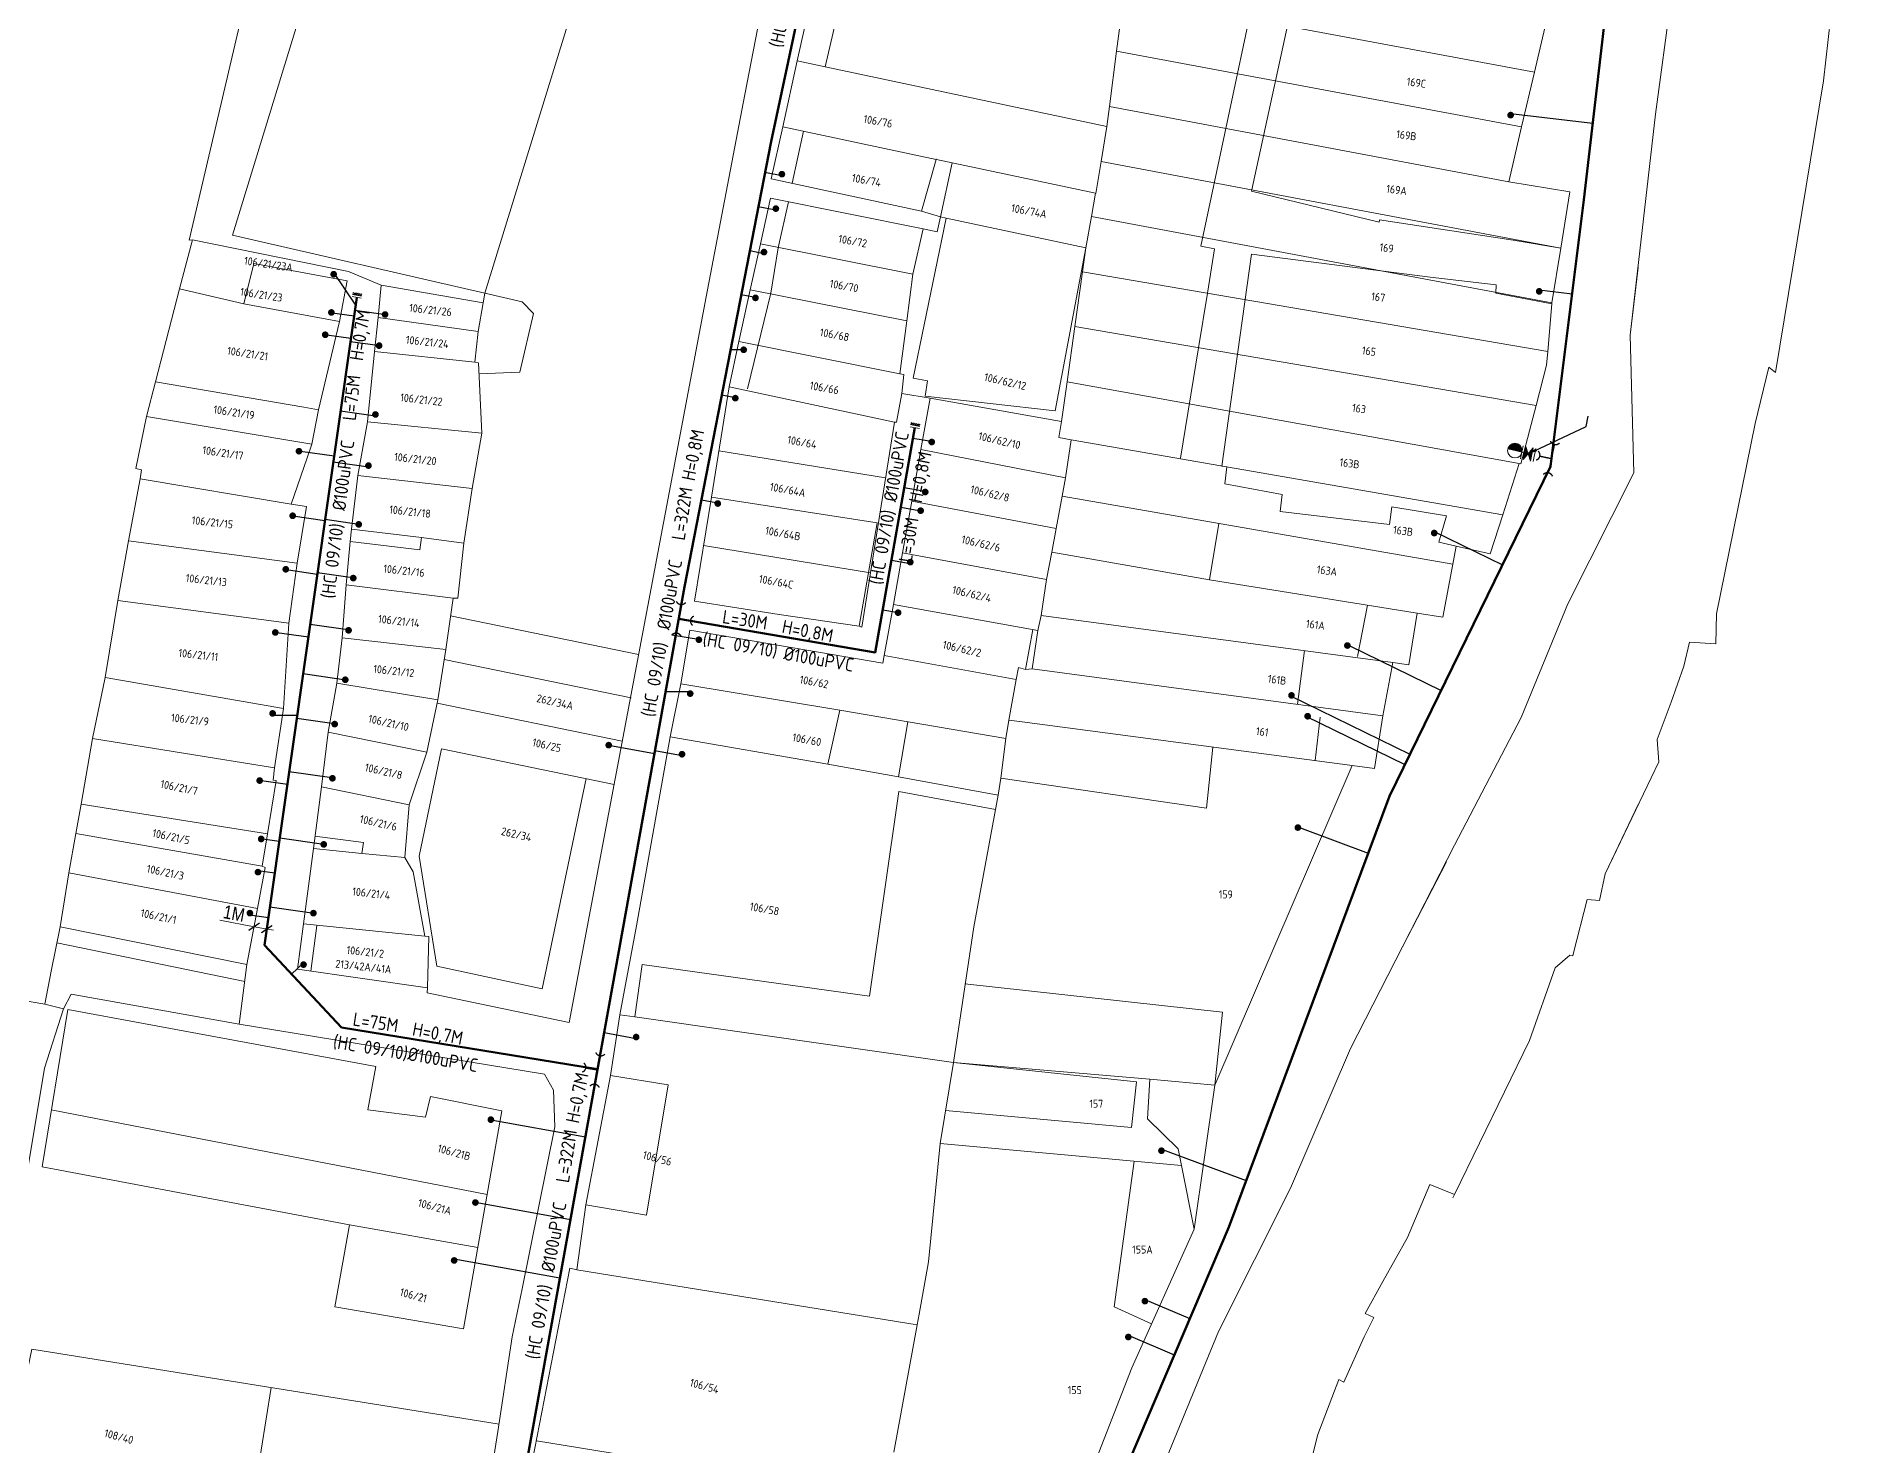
# Model space of a CAD drawing. Header units: inches. Extents: x 595615 to 1194060, y 1190840 to 2385448.
# Drawn here: x 596593.3 to 596729.4, y 1191292.4 to 1191398.1 of the extents above; entities that cross this region are included whole.
import ezdxf
from ezdxf.enums import TextEntityAlignment as Align

# ---------------------------------------------------------------- set-up
doc = ezdxf.new("R2010")
doc.units = ezdxf.units.IN
doc.header["$MEASUREMENT"] = 0
doc.layers.get('Defpoints').update_dxf_attribs({"color": 1})
for name, color, linetype, lineweight in [('Chitiet', 4, 'Continuous', 9), ('DN 100 uPVC', 4, 'Continuous', 50), ('DN 25 PE', 40, 'Continuous', 30), ('DOSAU', 2, 'Continuous', 20), ('DUONG CACH LE', 112, 'Continuous', 5), ('NAM-CDAI', 220, 'Continuous', 25), ('Nen_HTHANH-TP', 9, 'Continuous', 0), ('Nen_SN-HTHANH-TP_new', 7, 'Continuous', 0), ('Nen_SN_HTHANH_old', 9, 'Continuous', 0), ('ONG CAP 3 (DADT)', 221, 'Continuous', 50), ('Te', 4, 'Continuous', 15), ('TEXT PIPE', 3, 'Continuous', 25), ('TLK 15', 220, 'Continuous', 20), ('Trucuuhoa', 1, 'Continuous', 15), ('VAN', 7, 'Continuous', 20)]:
    doc.layers.add(name, color=color, linetype=linetype, lineweight=lineweight)
doc.layers.add('ki hieu van', color=170, linetype='Continuous')
doc.styles.add('Sonha_QTB', font='isocp.shx', dxfattribs={"height": 0.6, "bigfont": 'bigfont.shx'})
doc.styles.add('text', font='isocp2.shx')
doc.styles.add('VNI-HC', font='VHELVCN_0.TTF')
doc.dimstyles.new('DUONG KICH THUOC', dxfattribs={"dimtxt": 1, "dimasz": 0.7, "dimexe": 0.5, "dimexo": 0.3, "dimgap": 0.2, "dimtad": 1, "dimzin": 0, "dimdsep": 46, "dimtxsty": 'VNI-HC', "dimblk": 'ARCHTICK', "dimcen": 0.09, "dimdle": 0.5, "dimclrd": 256, "dimclre": 256, "dimclrt": 256, "dimadec": 0, "dimazin": 0, "dimtfac": 1, "dimtofl": 0, "dimtmove": 0, "dimatfit": 3, "dimfxl": 1, "dimtolj": 1, "dimtzin": 0, "dimlwd": -1, "dimlwe": -1, "dimarcsym": 0})

# ---------------------------------------------------------------- blocks, each defined once
blk = doc.blocks.new('TLK 15')
at = {"layer": 'TLK 15', "linetype": 'Continuous', "const_width": 0.25}
blk.add_lwpolyline([(-0.125, 0, 1), (0.125, 0, 1)], format="xyb", close=True, dxfattribs=at)
blk = doc.blocks.new('Trucuuhoa100')
at = {"layer": 'Trucuuhoa', "linetype": 'Continuous'}
blk.add_hatch(color=256, dxfattribs=at).paths.add_polyline_path([(0.55, 0, 0.414373), (0, 0.55, 0.414055), (-0.55, 0)])
blk.add_line((-0.55, 0), (0.55, 0), dxfattribs=at)
at = {"layer": 'Trucuuhoa', "linetype": 'Continuous', "flags": 128}
blk.add_lwpolyline([(0.55, -0.02), (0.89, -0.02)], dxfattribs=at)
at = {"layer": 'Trucuuhoa', "linetype": 'Continuous'}
blk.add_circle((0, 0), 0.551, dxfattribs=at)
blk = doc.blocks.new('VAN')
at = {"layer": 'VAN'}
h = blk.add_hatch(color=256, dxfattribs=at)
h.paths.add_polyline_path([(0.21, -0.5), (0.49, 0), (0.21, 0.5)])
h.paths.add_polyline_path([(0.77, 0.5), (0.49, 0), (0.77, -0.5)])
at = {"layer": 'VAN', "ltscale": 100}
for p, q in [((0, 0.5), (0, -0.5)), ((0.77, -0.5), (0.21, 0.5)), ((0.21, -0.5), (0.77, 0.5)), ((0.21, 0.5), (0.21, -0.5)), ((0.77, 0.5), (0.77, -0.5)), ((0.98, 0.5), (0.98, -0.5))]:
    blk.add_line(p, q, dxfattribs=at)
blk = doc.blocks.new('TE+VAN')
at = {"layer": 'Chitiet', "ltscale": 100, "const_width": 0.1}
for points in [[(-0.35, 1.28, 0.571257), (0.35, 1.28)], [(1.1, 0.35, 0.571257), (1.1, -0.35)], [(0.35, -1.28, 0.571257), (-0.35, -1.28)]]:
    blk.add_lwpolyline(points, format="xyb", dxfattribs=at)
for points in [[(0, -1.08), (0, 1.08)], [(0.9, 0), (0, 0)]]:
    blk.add_lwpolyline(points, dxfattribs=at)
at = {"layer": 'VAN'}
blk.add_blockref('VAN', (1.3, 0), dxfattribs=at)
blk = doc.blocks.new('_ArchTick')
at = {"color": 0, "linetype": 'ByBlock', "const_width": 0.15}
blk.add_lwpolyline([(-0.5, -0.5), (0.5, 0.5)], dxfattribs=at)
blk = doc.blocks.new('BIT')
at = {"layer": 'Chitiet', "ltscale": 100}
for p, q in [((0.35, 0), (-0.35, 0)), ((-0.3, -0.16), (-0.35, -0.21)), ((0.35, -0.16), (-0.35, -0.16)), ((-0.18, -0.16), (-0.34, -0.33)), ((-0.06, -0.16), (-0.22, -0.33)), ((0.07, -0.16), (-0.09, -0.33)), ((0.19, -0.16), (0.03, -0.33)), ((0.32, -0.16), (0.15, -0.33)), ((0.35, -0.25), (0.28, -0.33))]:
    blk.add_line(p, q, dxfattribs=at)
blk = doc.blocks.new('TE1')
at = {"layer": 'Chitiet', "ltscale": 100, "const_width": 0.1}
for points in [[(-0.35, 1.28, 0.571257), (0.35, 1.28)], [(1.1, 0.35, 0.571257), (1.1, -0.35)], [(0.35, -1.28, 0.571257), (-0.35, -1.28)]]:
    blk.add_lwpolyline(points, format="xyb", dxfattribs=at)
for points in [[(0, -1.08), (0, 1.08)], [(0.9, 0), (0, 0)]]:
    blk.add_lwpolyline(points, dxfattribs=at)
blk = doc.blocks.new('*D217')
at = {"layer": 'Defpoints', "color": 0}
for p in [(596609.62, 1191331.29), (596609.62, 1191331.29), (596610.57, 1191331.11)]:
    blk.add_point(p, dxfattribs=at)
at = {"layer": 'DUONG CACH LE'}
for p, q in [((596609.62, 1191331.29), (596607.05, 1191331.78)), ((596611.07, 1191331.02), (596609.62, 1191331.29)), ((596609.68, 1191331.59), (596609.71, 1191331.78)), ((596610.63, 1191331.4), (596610.67, 1191331.6))]:
    blk.add_line(p, q, dxfattribs=at)
at = {"layer": 'DUONG CACH LE', "xscale": 0.7, "yscale": 0.7, "zscale": 0.7}
for p, rotation in [((596609.62, 1191331.29), 169.1556550415384), ((596610.57, 1191331.11), 349.1556550415384)]:
    blk.add_blockref('_ArchTick', p, dxfattribs=dict(at, rotation=rotation))
at = {"layer": 'DUONG CACH LE', "insert": (596608.12, 1191332.29), "char_height": 1, "attachment_point": 5, "rotation": 349.1557, "style": 'VNI-HC'}
blk.add_mtext('\\A1;1M', dxfattribs=at)

msp = doc.modelspace()

# ---------------------------------------------------------------- linework, layer by layer
at = {"layer": 'DN 100 uPVC'}
for points in [[(596629.027, 1191121.323), (596637.933, 1191169.226), (596637.245, 1191171.069), (596627.493, 1191173.597), (596627.143, 1191174.767), (596628.641, 1191182.293), (596632.702, 1191217.648), (596631.58, 1191218.977), (596622.714, 1191220.411), (596619.042, 1191224.932), (596626.142, 1191274.799), (596627.407, 1191276.336), (596641.895, 1191356.776), (596648.389, 1191390.194), (596654.614, 1191419.381), (596655.754, 1191420.109), (596656.107, 1191421.656)], [(596617.314, 1191378.49), (596610.404, 1191329.909), (596616.186, 1191323.742), (596635.381, 1191320.608)], [(596641.465, 1191354.385), (596656.206, 1191351.861), (596659.168, 1191368.723)]]:
    msp.add_lwpolyline(points, dxfattribs=at)
at = {"layer": 'DN 25 PE'}
for p, q in [((596703.857, 1191392.286), (596710.018, 1191391.567)), ((596649.203, 1191387.607), (596647.934, 1191387.854)), ((596648.751, 1191385.026), (596647.434, 1191385.282)), ((596647.86, 1191381.764), (596646.791, 1191381.972)), ((596615.588, 1191380.349), (596617.232, 1191377.917)), ((596705.999, 1191379.068), (596708.465, 1191378.76)), ((596647.348, 1191378.455), (596646.153, 1191378.688)), ((596615.293, 1191377.36), (596617.116, 1191377.101)), ((596619.321, 1191377.207), (596617.175, 1191377.512)), ((596615.08, 1191375.687), (596616.879, 1191375.431)), ((596618.871, 1191374.871), (596616.84, 1191375.16)), ((596646.338, 1191374.563), (596645.352, 1191374.563)), ((596645.835, 1191370.933), (596644.689, 1191371.155)), ((596618.724, 1191369.583), (596616.1, 1191369.956)), ((596613.108, 1191366.956), (596615.622, 1191366.598)), ((596660.565, 1191367.645), (596659.026, 1191367.915)), ((596618.198, 1191365.749), (596615.555, 1191366.125)), ((596660.079, 1191363.895), (596658.373, 1191364.195)), ((596644.521, 1191363.03), (596643.162, 1191363.294)), ((596659.486, 1191362.493), (596658.116, 1191362.733)), ((596612.515, 1191362.112), (596614.935, 1191361.768)), ((596617.468, 1191361.467), (596614.944, 1191361.826)), ((596698.129, 1191360.941), (596703.244, 1191358.442)), ((596658.833, 1191358.509), (596657.418, 1191358.758)), ((596611.871, 1191358.098), (596614.363, 1191357.744)), ((596617.183, 1191357.439), (596614.376, 1191357.839)), ((596657.791, 1191354.845), (596656.762, 1191355.026)), ((596611.333, 1191353.361), (596613.692, 1191353.025)), ((596616.832, 1191353.52), (596613.823, 1191353.948)), ((596643.103, 1191352.813), (596640.947, 1191353.168)), ((596691.739, 1191352.381), (596698.638, 1191349.012)), ((596616.334, 1191349.814), (596613.296, 1191350.246)), ((596642.328, 1191348.898), (596640.476, 1191348.898)), ((596687.297, 1191348.64), (596696.308, 1191344.239)), ((596611.011, 1191347.166), (596612.858, 1191347.166)), ((596615.792, 1191346.488), (596612.822, 1191346.91)), ((596688.508, 1191347.077), (596695.925, 1191343.455)), ((596636.218, 1191344.909), (596639.647, 1191344.292)), ((596641.716, 1191344.103), (596639.679, 1191344.47)), ((596610.165, 1191342.25), (596612.119, 1191341.972)), ((596615.621, 1191342.424), (596612.252, 1191342.903)), ((596688.025, 1191338.728), (596693.173, 1191336.809)), ((596610.278, 1191337.871), (596611.511, 1191337.695)), ((596614.845, 1191337.464), (596611.545, 1191337.934)), ((596609.913, 1191335.509), (596611.175, 1191335.33)), ((596613.947, 1191332.309), (596610.808, 1191332.756)), ((596609.305, 1191332.184), (596610.699, 1191331.986)), ((596613.327, 1191328.572), (596612.438, 1191327.739)), ((596638.275, 1191322.889), (596635.87, 1191323.322)), ((596627.252, 1191316.822), (596634.465, 1191315.523)), ((596677.669, 1191314.615), (596684.02, 1191312.248)), ((596626.345, 1191310.606), (596633.352, 1191309.344)), ((596624.624, 1191306.385), (596632.562, 1191304.956)), ((596676.426, 1191303.333), (596679.793, 1191301.897)), ((596675.185, 1191300.645), (596678.631, 1191299.175))]:
    msp.add_line(p, q, dxfattribs=at)
at = {"layer": 'Nen_HTHANH-TP', "linetype": 'Continuous'}
for p, q in [((596604.76, 1191382.771), (596615.054, 1191426.77)), ((596607.989, 1191383.154), (596619.998, 1191422.204)), ((596638.552, 1191416.469), (596626.913, 1191378.809)), ((596717.704, 1191414.172), (596714.722, 1191392.23)), ((596729.435, 1191413.602), (596727.33, 1191394.72)), ((596649.119, 1191407.627), (596646.301, 1191393.065)), ((596680.63, 1191382.342), (596686.059, 1191407.937)), ((596652.541, 1191405.92), (596650.339, 1191396.238)), ((596654.681, 1191405.452), (596652.459, 1191395.78)), ((596688.133, 1191403.489), (596684.417, 1191386.446)), ((596674.308, 1191396.957), (596674.795, 1191400.718)), ((596674.875, 1191401.118), (596705.639, 1191395.393)), ((596706.586, 1191399.453), (596705.639, 1191395.393)), ((596673.781, 1191392.817), (596674.308, 1191396.957)), ((596674.308, 1191396.957), (596704.683, 1191391.292)), ((596649.263, 1191391.287), (596650.339, 1191396.238)), ((596650.339, 1191396.238), (596652.459, 1191395.78)), ((596652.459, 1191395.78), (596673.583, 1191391.307)), ((596705.639, 1191395.393), (596704.683, 1191391.292)), ((596723.728, 1191372.867), (596727.33, 1191394.72)), ((596646.301, 1191393.065), (596643.513, 1191378.543)), ((596673.781, 1191392.817), (596673.583, 1191391.307)), ((596673.781, 1191392.817), (596703.726, 1191387.161)), ((596649.263, 1191391.287), (596648.396, 1191387.386)), ((596660.765, 1191388.836), (596649.263, 1191391.287)), ((596673.583, 1191391.307), (596673.145, 1191388.676)), ((596704.683, 1191391.292), (596703.726, 1191387.161)), ((596714.722, 1191392.23), (596712.825, 1191375.648)), ((596650.833, 1191390.948), (596649.976, 1191387.048)), ((596659.678, 1191384.966), (596660.765, 1191388.836)), ((596660.765, 1191388.836), (596660.785, 1191388.886)), ((596660.795, 1191388.826), (596660.765, 1191388.836)), ((596672.727, 1191386.296), (596660.795, 1191388.826)), ((596661.108, 1191384.527), (596661.965, 1191388.577)), ((596673.145, 1191388.676), (596672.757, 1191386.286)), ((596673.145, 1191388.676), (596707.61, 1191382.184)), ((596648.396, 1191387.386), (596659.678, 1191384.966)), ((596703.726, 1191387.161), (596708.297, 1191386.405)), ((596647.61, 1191382.496), (596648.347, 1191385.936)), ((596648.347, 1191385.936), (596659.789, 1191383.626)), ((596672.727, 1191386.296), (596672.428, 1191384.546)), ((596672.757, 1191386.286), (596672.727, 1191386.296)), ((596684.417, 1191386.446), (596693.998, 1191384.133)), ((596708.297, 1191386.405), (596707.61, 1191382.184)), ((596649.697, 1191385.668), (596648.93, 1191382.217)), ((596661.518, 1191384.437), (596659.048, 1191372.435)), ((596659.678, 1191384.966), (596661.108, 1191384.527)), ((596661.108, 1191384.527), (596660.839, 1191383.397)), ((596661.108, 1191384.527), (596661.518, 1191384.437)), ((596661.518, 1191384.437), (596671.99, 1191382.216)), ((596671.99, 1191382.216), (596672.428, 1191384.546)), ((596672.428, 1191384.546), (596706.953, 1191378.084)), ((596626.913, 1191378.809), (596607.989, 1191383.154)), ((596659.789, 1191383.626), (596659.022, 1191380.235)), ((596659.789, 1191383.626), (596660.839, 1191383.397)), ((596693.998, 1191384.133), (596694.028, 1191384.303)), ((596694.028, 1191384.303), (596704.04, 1191382.771)), ((596604.989, 1191382.801), (596604.022, 1191379.141)), ((596604.989, 1191382.801), (596604.76, 1191382.771)), ((596616.701, 1191380.441), (596604.989, 1191382.801)), ((596647.61, 1191382.496), (596646.833, 1191379.045)), ((596659.022, 1191380.235), (596647.61, 1191382.496)), ((596648.93, 1191382.217), (596648.363, 1191378.806)), ((596669.69, 1191369.984), (596671.99, 1191382.216)), ((596671.99, 1191382.216), (596671.741, 1191380.415)), ((596681.66, 1191382.123), (596680.63, 1191382.342)), ((596681.66, 1191382.123), (596681.123, 1191378.803)), ((596684.41, 1191381.736), (596682.203, 1191365.834)), ((596684.41, 1191381.736), (596697.812, 1191380.016)), ((596704.04, 1191382.771), (596707.61, 1191382.184)), ((596707.61, 1191382.184), (596706.953, 1191378.084)), ((596608.843, 1191378.005), (596609.601, 1191381.025)), ((596609.601, 1191381.025), (596616.602, 1191379.721)), ((596616.701, 1191380.441), (596619.152, 1191379.403)), ((596671.741, 1191380.415), (596671.165, 1191376.295)), ((596671.741, 1191380.415), (596706.636, 1191374.443)), ((596713.411, 1191380.739), (596712.825, 1191375.648)), ((596602.228, 1191372.149), (596604.022, 1191379.141)), ((596604.022, 1191379.141), (596608.843, 1191378.005)), ((596616.602, 1191379.721), (596616.034, 1191376.68)), ((596619.152, 1191379.403), (596618.914, 1191376.973)), ((596619.152, 1191379.403), (596626.793, 1191378.089)), ((596646.833, 1191379.045), (596645.966, 1191375.175)), ((596646.833, 1191379.045), (596658.564, 1191376.725)), ((596658.564, 1191376.725), (596659.022, 1191380.235)), ((596697.812, 1191380.016), (596702.762, 1191379.43)), ((596702.762, 1191379.43), (596702.743, 1191378.8)), ((596608.843, 1191378.005), (596616.034, 1191376.68)), ((596626.793, 1191378.089), (596626.415, 1191375.929)), ((596626.913, 1191378.809), (596626.793, 1191378.089)), ((596626.913, 1191378.809), (596629.723, 1191378.161)), ((596629.723, 1191378.161), (596630.574, 1191377.272)), ((596643.513, 1191378.543), (596633.247, 1191324.104)), ((596648.363, 1191378.806), (596646.629, 1191371.635)), ((596681.123, 1191378.803), (596680.446, 1191374.702)), ((596702.743, 1191378.8), (596706.943, 1191378.004)), ((596706.943, 1191378.004), (596706.636, 1191374.443)), ((596706.953, 1191378.084), (596706.943, 1191378.004)), ((596616.034, 1191376.68), (596614.44, 1191370.059)), ((596618.914, 1191376.973), (596618.656, 1191374.422)), ((596626.415, 1191375.929), (596618.914, 1191376.973)), ((596630.574, 1191377.272), (596629.558, 1191372.891)), ((596658.048, 1191372.754), (596658.564, 1191376.725)), ((596670.588, 1191372.154), (596671.165, 1191376.295)), ((596671.165, 1191376.295), (596705.76, 1191370.373)), ((596626.177, 1191373.639), (596626.415, 1191375.929)), ((596645.966, 1191375.175), (596645.248, 1191371.784)), ((596645.966, 1191375.175), (596658.048, 1191372.754)), ((596712.825, 1191375.648), (596713.094, 1191365.339)), ((596712.825, 1191375.648), (596713.094, 1191365.339)), ((596618.656, 1191374.422), (596618.121, 1191369.162)), ((596618.656, 1191374.422), (596626.177, 1191373.639)), ((596626.457, 1191373.589), (596626.177, 1191373.639)), ((596626.691, 1191368.309), (596626.457, 1191373.589)), ((596680.446, 1191374.702), (596679.093, 1191366.441)), ((596706.537, 1191373.403), (596706.636, 1191374.443)), ((596601.54, 1191369.569), (596602.228, 1191372.149)), ((596602.228, 1191372.149), (596613.36, 1191370.248)), ((596629.558, 1191372.891), (596626.498, 1191372.759)), ((596658.048, 1191372.754), (596658.358, 1191372.695)), ((596658.358, 1191372.695), (596658.209, 1191371.284)), ((596659.048, 1191372.435), (596660.128, 1191372.236)), ((596660.128, 1191372.236), (596659.939, 1191371.086)), ((596670.588, 1191372.154), (596670.18, 1191369.194)), ((596670.588, 1191372.154), (596704.503, 1191366.022)), ((596705.76, 1191370.373), (596706.537, 1191373.403)), ((596723.217, 1191373.257), (596722.201, 1191369.036)), ((596723.728, 1191372.867), (596723.217, 1191373.257)), ((596643.915, 1191363.503), (596645.248, 1191371.784)), ((596645.248, 1191371.784), (596657.651, 1191369.124)), ((596658.209, 1191371.284), (596657.791, 1191369.124)), ((596660.319, 1191370.926), (596658.209, 1191371.284)), ((596660.319, 1191370.926), (596659.632, 1191367.076)), ((596659.939, 1191371.086), (596669.69, 1191369.984)), ((596670.18, 1191369.194), (596660.319, 1191370.926)), ((596600.743, 1191365.658), (596601.54, 1191369.569)), ((596601.54, 1191369.569), (596613.962, 1191367.489)), ((596613.36, 1191370.248), (596614.44, 1191370.059)), ((596614.44, 1191370.059), (596613.962, 1191367.489)), ((596705.76, 1191370.373), (596704.623, 1191366.002)), ((596618.121, 1191369.162), (596617.404, 1191365.121)), ((596618.121, 1191369.162), (596626.691, 1191368.309)), ((596626.691, 1191368.309), (596625.975, 1191364.158)), ((596657.651, 1191369.124), (596655.193, 1191353.762)), ((596657.651, 1191369.124), (596657.791, 1191369.124)), ((596669.981, 1191367.994), (596670.18, 1191369.194)), ((596722.201, 1191369.036), (596719.292, 1191354.754)), ((596613.962, 1191367.489), (596613.603, 1191366.448)), ((596659.632, 1191367.076), (596658.955, 1191363.215)), ((596670.474, 1191364.964), (596659.632, 1191367.076)), ((596670.902, 1191367.795), (596669.981, 1191367.994)), ((596670.902, 1191367.795), (596670.474, 1191364.964)), ((596703.266, 1191362.171), (596670.902, 1191367.795)), ((596601.173, 1191365.568), (596600.743, 1191365.658)), ((596601.084, 1191364.878), (596601.173, 1191365.568)), ((596613.603, 1191366.448), (596612.395, 1191362.987)), ((596682.203, 1191365.834), (596682.583, 1191365.774)), ((596682.414, 1191364.514), (596682.583, 1191365.774)), ((596703.266, 1191362.171), (596704.503, 1191366.022)), ((596704.503, 1191366.022), (596704.623, 1191366.002)), ((596713.094, 1191365.339), (596708.142, 1191355.495)), ((596713.094, 1191365.339), (596708.142, 1191355.495)), ((596600.208, 1191360.238), (596601.084, 1191364.878)), ((596601.084, 1191364.878), (596612.395, 1191362.987)), ((596617.404, 1191365.121), (596616.917, 1191361.101)), ((596625.975, 1191364.158), (596617.404, 1191365.121)), ((596625.975, 1191364.158), (596625.338, 1191360.048)), ((596670.215, 1191363.584), (596670.474, 1191364.964)), ((596686.715, 1191363.717), (596682.414, 1191364.514)), ((596612.395, 1191362.987), (596613.556, 1191362.808)), ((596613.556, 1191362.808), (596612.839, 1191358.548)), ((596642.641, 1191355.702), (596643.915, 1191363.503)), ((596643.915, 1191363.503), (596656.347, 1191361.573)), ((596658.955, 1191363.215), (596658.258, 1191359.334)), ((596658.955, 1191363.215), (596669.767, 1191361.164)), ((596669.767, 1191361.164), (596670.215, 1191363.584)), ((596670.215, 1191363.584), (596699.519, 1191358.478)), ((596686.566, 1191362.437), (596686.715, 1191363.717)), ((596694.946, 1191362.784), (596694.777, 1191361.464)), ((596699.046, 1191362.097), (596694.946, 1191362.784)), ((596656.347, 1191361.573), (596655.003, 1191353.822)), ((596681.977, 1191361.534), (596681.27, 1191357.313)), ((596694.777, 1191361.464), (596686.566, 1191362.437)), ((596698.478, 1191360.137), (596699.046, 1191362.097)), ((596703.266, 1191362.171), (596702.329, 1191359.26)), ((596599.401, 1191355.757), (596600.208, 1191360.238)), ((596600.208, 1191360.238), (596612.839, 1191358.548)), ((596616.838, 1191360.191), (596616.53, 1191356.941)), ((596616.917, 1191361.101), (596616.838, 1191360.191)), ((596616.838, 1191360.191), (596622.058, 1191359.555)), ((596622.168, 1191360.475), (596616.917, 1191361.101)), ((596622.058, 1191359.555), (596622.168, 1191360.475)), ((596625.338, 1191360.048), (596622.168, 1191360.475)), ((596624.911, 1191355.938), (596625.338, 1191360.048)), ((596669.767, 1191361.164), (596669.438, 1191359.373)), ((596699.778, 1191359.838), (596698.478, 1191360.137)), ((596612.839, 1191358.548), (596612.233, 1191354.047)), ((596658.258, 1191359.334), (596657.572, 1191355.454)), ((596658.258, 1191359.334), (596669.05, 1191357.323)), ((596669.438, 1191359.373), (596669.05, 1191357.323)), ((596669.438, 1191359.373), (596681.27, 1191357.313)), ((596699.519, 1191358.478), (596699.778, 1191359.838)), ((596699.778, 1191359.838), (596702.329, 1191359.26)), ((596668.652, 1191354.633), (596669.05, 1191357.323)), ((596681.27, 1191357.313), (596696.852, 1191354.806)), ((596699.519, 1191358.478), (596698.782, 1191354.497)), ((596616.53, 1191356.941), (596616.214, 1191352.961)), ((596616.53, 1191356.941), (596624.541, 1191355.927)), ((596623.994, 1191352.077), (596624.541, 1191355.927)), ((596624.541, 1191355.927), (596624.911, 1191355.938)), ((596598.446, 1191349.986), (596599.401, 1191355.757)), ((596599.401, 1191355.757), (596612.233, 1191354.047)), ((596624.353, 1191354.604), (596638.452, 1191351.705)), ((596648.992, 1191354.707), (596642.641, 1191355.702)), ((596655.003, 1191353.822), (596648.992, 1191354.707)), ((596657.572, 1191355.454), (596656.865, 1191351.623)), ((596657.572, 1191355.454), (596668.393, 1191353.503)), ((596668.652, 1191354.633), (596668.393, 1191353.503)), ((596668.652, 1191354.633), (596695.015, 1191351.114)), ((596693.112, 1191355.403), (596692.375, 1191351.562)), ((596696.852, 1191354.806), (596696.215, 1191350.925)), ((596696.852, 1191354.806), (596698.782, 1191354.497)), ((596708.142, 1191355.495), (596704.658, 1191346.992)), ((596708.142, 1191355.495), (596704.658, 1191346.992)), ((596719.234, 1191352.504), (596719.292, 1191354.754)), ((596612.233, 1191354.047), (596611.838, 1191347.667)), ((596642.303, 1191353.532), (596641.616, 1191349.501)), ((596656.775, 1191351.053), (596642.303, 1191353.532)), ((596655.193, 1191353.762), (596655.003, 1191353.822)), ((596667.466, 1191350.582), (596668.013, 1191353.572)), ((596667.975, 1191350.632), (596668.393, 1191353.503)), ((596616.214, 1191352.961), (596615.816, 1191349.55)), ((596616.214, 1191352.961), (596623.994, 1191352.077)), ((596623.397, 1191348.306), (596623.994, 1191352.077)), ((596687.868, 1191347.988), (596688.404, 1191351.999)), ((596716.855, 1191350.842), (596717.274, 1191352.642)), ((596719.234, 1191352.504), (596717.274, 1191352.642)), ((596623.876, 1191351.33), (596637.893, 1191348.448)), ((596656.865, 1191351.623), (596656.775, 1191351.053)), ((596666.766, 1191349.841), (596656.865, 1191351.623)), ((596666.955, 1191350.741), (596666.766, 1191349.841)), ((596666.955, 1191350.741), (596667.466, 1191350.582)), ((596667.466, 1191350.582), (596667.975, 1191350.632)), ((596667.975, 1191350.632), (596694.278, 1191347.113)), ((596695.015, 1191351.114), (596694.278, 1191347.113)), ((596696.215, 1191350.925), (596695.015, 1191351.114)), ((596716.855, 1191350.842), (596715.898, 1191348.141)), ((596597.51, 1191345.415), (596598.446, 1191349.986)), ((596598.446, 1191349.986), (596611.838, 1191347.667)), ((596615.816, 1191349.55), (596615.179, 1191345.87)), ((596615.816, 1191349.55), (596623.397, 1191348.306)), ((596641.616, 1191349.501), (596640.83, 1191345.54)), ((596641.616, 1191349.501), (596653.558, 1191347.521)), ((596666.766, 1191349.841), (596666.229, 1191346.781)), ((596611.838, 1191347.667), (596611.161, 1191343.206)), ((596622.581, 1191344.376), (596623.397, 1191348.306)), ((596623.348, 1191348.067), (596637.228, 1191345.213)), ((596715.898, 1191348.141), (596714.84, 1191345.33)), ((596652.651, 1191343.47), (596653.558, 1191347.521)), ((596666.01, 1191345.401), (596653.558, 1191347.521)), ((596657.952, 1191342.534), (596658.649, 1191346.655)), ((596666.01, 1191345.401), (596666.229, 1191346.781)), ((596666.229, 1191346.781), (596667.219, 1191346.662)), ((596667.219, 1191346.662), (596691.961, 1191343.382)), ((596689.201, 1191343.769), (596689.568, 1191347)), ((596694.278, 1191347.113), (596693.642, 1191343.163)), ((596704.658, 1191346.992), (596699.646, 1191337.398)), ((596704.658, 1191346.992), (596699.646, 1191337.398)), ((596596.644, 1191340.485), (596597.51, 1191345.415)), ((596597.51, 1191345.415), (596611.161, 1191343.206)), ((596615.179, 1191345.87), (596614.683, 1191341.789)), ((596615.179, 1191345.87), (596622.581, 1191344.376)), ((596640.83, 1191345.54), (596638.291, 1191331.348)), ((596640.83, 1191345.54), (596652.651, 1191343.47)), ((596665.612, 1191342.42), (596666.01, 1191345.401)), ((596714.84, 1191345.33), (596714.961, 1191343.66)), ((596621.244, 1191340.425), (596622.581, 1191344.376)), ((596621.997, 1191336.575), (596623.68, 1191344.627)), ((596623.68, 1191344.627), (596636.615, 1191341.967)), ((596681.53, 1191344.763), (596681.054, 1191340.193)), ((596710.938, 1191335.257), (596714.961, 1191343.66)), ((596611.272, 1191342.267), (596610.625, 1191338.256)), ((596611.161, 1191343.206), (596611.062, 1191342.286)), ((596611.062, 1191342.286), (596611.272, 1191342.267)), ((596634.532, 1191342.395), (596631.225, 1191326.633)), ((596652.651, 1191343.47), (596657.952, 1191342.534)), ((596657.952, 1191342.534), (596665.423, 1191341.16)), ((596665.423, 1191341.16), (596665.612, 1191342.42)), ((596665.612, 1191342.42), (596681.054, 1191340.193)), ((596681.661, 1191319.403), (596691.961, 1191343.382)), ((596693.642, 1191343.163), (596691.961, 1191343.382)), ((596614.683, 1191341.789), (596614.066, 1191337.169)), ((596614.683, 1191341.789), (596621.244, 1191340.425)), ((596657.963, 1191341.444), (596655.775, 1191326.082)), ((596657.963, 1191341.444), (596665.224, 1191340.09)), ((596663.591, 1191331.289), (596665.423, 1191341.16)), ((596596.245, 1191338.294), (596596.644, 1191340.485)), ((596596.644, 1191340.485), (596610.625, 1191338.256)), ((596621.244, 1191340.425), (596620.917, 1191336.494)), ((596710.938, 1191335.257), (596713.444, 1191340.499)), ((596596.245, 1191338.294), (596595.728, 1191335.334)), ((596610.217, 1191335.826), (596596.245, 1191338.294)), ((596610.625, 1191338.256), (596610.217, 1191335.826)), ((596617.826, 1191337.602), (596614.186, 1191338.089)), ((596614.066, 1191337.169), (596613.321, 1191331.508)), ((596614.066, 1191337.169), (596617.697, 1191336.772)), ((596617.697, 1191336.772), (596617.826, 1191337.602)), ((596617.697, 1191336.772), (596620.917, 1191336.494)), ((596699.646, 1191337.398), (596691.838, 1191322.152)), ((596699.646, 1191337.398), (596695.772, 1191329.825)), ((596609.88, 1191332.655), (596610.447, 1191335.726)), ((596610.447, 1191335.726), (596610.217, 1191335.826)), ((596620.917, 1191336.494), (596621.558, 1191335.415)), ((596621.558, 1191335.415), (596622.432, 1191330.576)), ((596623.323, 1191328.326), (596621.997, 1191336.575)), ((596695.772, 1191329.825), (596699.047, 1191336.157)), ((596595.081, 1191331.283), (596595.728, 1191335.334)), ((596595.728, 1191335.334), (596609.88, 1191332.655)), ((596710.52, 1191333.247), (596710.938, 1191335.257)), ((596710.52, 1191333.247), (596710.938, 1191335.257)), ((596710.938, 1191335.257), (596710.52, 1191333.247)), ((596609.88, 1191332.655), (596609.073, 1191328.445)), ((596708.583, 1191329.335), (596709.599, 1191333.336)), ((596708.583, 1191329.335), (596709.599, 1191333.336)), ((596708.583, 1191329.335), (596709.599, 1191333.336)), ((596709.599, 1191333.336), (596710.52, 1191333.247)), ((596709.599, 1191333.336), (596710.52, 1191333.247)), ((596709.599, 1191333.336), (596710.52, 1191333.247)), ((596594.394, 1191327.963), (596595.081, 1191331.283)), ((596595.081, 1191331.283), (596609.073, 1191328.445)), ((596613.321, 1191331.508), (596612.884, 1191328.118)), ((596613.321, 1191331.508), (596622.432, 1191330.576)), ((596614.331, 1191331.379), (596613.874, 1191327.969)), ((596638.291, 1191331.348), (596637.046, 1191324.687)), ((596662.079, 1191321.118), (596663.591, 1191331.289)), ((596608.914, 1191327.175), (596594.832, 1191330.093)), ((596622.432, 1191330.576), (596622.722, 1191330.556)), ((596622.722, 1191330.556), (596622.635, 1191326.706)), ((596691.838, 1191322.152), (596695.772, 1191329.825)), ((596707.184, 1191328.204), (596708.303, 1191329.145)), ((596707.184, 1191328.204), (596708.303, 1191329.145)), ((596707.184, 1191328.204), (596708.303, 1191329.145)), ((596708.303, 1191329.145), (596708.513, 1191329.105)), ((596708.303, 1191329.145), (596708.513, 1191329.105)), ((596708.303, 1191329.145), (596708.513, 1191329.105)), ((596708.513, 1191329.105), (596708.583, 1191329.335)), ((596708.513, 1191329.105), (596708.583, 1191329.335)), ((596708.513, 1191329.105), (596708.583, 1191329.335)), ((596593.916, 1191325.473), (596594.394, 1191327.963)), ((596609.073, 1191328.445), (596608.497, 1191323.984)), ((596622.635, 1191326.706), (596612.884, 1191328.118)), ((596631.225, 1191326.633), (596623.323, 1191328.326)), ((596638.713, 1191328.449), (596638.177, 1191324.528)), ((596655.775, 1191326.082), (596638.713, 1191328.449)), ((596705.268, 1191322.762), (596707.184, 1191328.204)), ((596705.268, 1191322.762), (596707.184, 1191328.204)), ((596705.268, 1191322.762), (596707.184, 1191328.204)), ((596595.895, 1191326.224), (596595.326, 1191325.144)), ((596608.497, 1191323.984), (596595.895, 1191326.224)), ((596622.595, 1191326.336), (596622.635, 1191326.706)), ((596633.247, 1191324.104), (596622.595, 1191326.336)), ((596682.236, 1191324.874), (596662.935, 1191327.018)), ((596592.035, 1191325.801), (596593.916, 1191325.473)), ((596595.646, 1191325.094), (596593.716, 1191313.292)), ((596595.326, 1191325.144), (596593.91, 1191320.672)), ((596593.916, 1191325.473), (596595.326, 1191325.144)), ((596595.646, 1191325.094), (596618.76, 1191320.813)), ((596637.046, 1191324.687), (596636.35, 1191320.137)), ((596637.046, 1191324.687), (596638.177, 1191324.528)), ((596662.079, 1191321.118), (596638.177, 1191324.528)), ((596682.236, 1191324.874), (596681.661, 1191319.403)), ((596608.497, 1191323.984), (596631.41, 1191320.243)), ((596691.838, 1191322.152), (596687.357, 1191311.688)), ((596687.357, 1191311.688), (596691.838, 1191322.152)), ((596705.268, 1191322.762), (596699.637, 1191311.218)), ((596699.637, 1191311.218), (596705.268, 1191322.762)), ((596593.91, 1191320.672), (596592.437, 1191311.801)), ((596618.152, 1191317.552), (596618.76, 1191320.813)), ((596661.084, 1191315.037), (596662.079, 1191321.118)), ((596662.079, 1191321.118), (596676.79, 1191319.849)), ((596675.79, 1191319.659), (596662.079, 1191321.118)), ((596631.41, 1191320.243), (596632.081, 1191319.043)), ((596632.081, 1191319.043), (596632.163, 1191316.283)), ((596636.35, 1191320.137), (596634.498, 1191310.425)), ((596636.35, 1191320.137), (596640.671, 1191319.42)), ((596640.671, 1191319.42), (596639.049, 1191309.659)), ((596675.79, 1191319.659), (596675.423, 1191316.228)), ((596676.79, 1191319.849), (596676.623, 1191316.879)), ((596676.79, 1191319.849), (596681.661, 1191319.403)), ((596681.661, 1191319.403), (596680.119, 1191308.602)), ((596622.861, 1191318.556), (596622.473, 1191317.016)), ((596628.212, 1191317.49), (596622.861, 1191318.556)), ((596622.473, 1191317.016), (596618.152, 1191317.552)), ((596625.335, 1191301.138), (596628.212, 1191317.49)), ((596675.423, 1191316.228), (596661.462, 1191317.497)), ((596676.623, 1191316.879), (596678.915, 1191314.631)), ((596632.163, 1191316.283), (596629.713, 1191304.121)), ((596660.191, 1191306.146), (596661.084, 1191315.037)), ((596679.166, 1191313.371), (596661.084, 1191315.037)), ((596674.124, 1191302.777), (596675.635, 1191313.698)), ((596678.915, 1191314.631), (596679.166, 1191313.371)), ((596593.716, 1191313.292), (596616.769, 1191308.931)), ((596679.166, 1191313.371), (596680.119, 1191308.602)), ((596687.357, 1191311.688), (596681.956, 1191300.944)), ((596681.956, 1191300.944), (596687.357, 1191311.688)), ((596696.11, 1191307.975), (596697.797, 1191311.966)), ((596696.11, 1191307.975), (596697.797, 1191311.966)), ((596697.797, 1191311.966), (596699.637, 1191311.218)), ((596697.797, 1191311.966), (596699.637, 1191311.218)), ((596699.637, 1191311.218), (596699.527, 1191310.968)), ((596634.498, 1191310.425), (596633.832, 1191305.565)), ((596634.498, 1191310.425), (596639.049, 1191309.659)), ((596616.769, 1191308.931), (596615.674, 1191302.79)), ((596680.119, 1191308.602), (596675.438, 1191298.218)), ((596694.263, 1191304.683), (596696.11, 1191307.975)), ((596694.263, 1191304.683), (596696.11, 1191307.975)), ((596628.273, 1191279.81), (596633.312, 1191305.674)), ((596633.832, 1191305.565), (596633.312, 1191305.674)), ((596659.355, 1191301.435), (596633.832, 1191305.565)), ((596659.495, 1191302.225), (596660.191, 1191306.146)), ((596628.966, 1191300.541), (596629.713, 1191304.121)), ((596692.955, 1191302.272), (596694.263, 1191304.683)), ((596692.955, 1191302.272), (596694.263, 1191304.683)), ((596615.674, 1191302.79), (596625.335, 1191301.138)), ((596674.124, 1191302.777), (596676.925, 1191301.509)), ((596659.355, 1191301.435), (596657.603, 1191291.874)), ((596659.355, 1191301.435), (596659.495, 1191302.225)), ((596692.876, 1191300.522), (596693.585, 1191301.973)), ((596692.876, 1191300.522), (596693.585, 1191301.973)), ((596693.585, 1191301.973), (596692.955, 1191302.272)), ((596693.585, 1191301.973), (596692.955, 1191302.272)), ((596627.902, 1191293.43), (596628.966, 1191300.541)), ((596681.956, 1191300.944), (596675.339, 1191284.838)), ((596675.339, 1191284.838), (596681.956, 1191300.944)), ((596691.349, 1191297.141), (596692.876, 1191300.522)), ((596691.349, 1191297.141), (596692.876, 1191300.522)), ((596675.438, 1191298.218), (596670.398, 1191285.244)), ((596690.978, 1191297.321), (596689.392, 1191293.2)), ((596689.392, 1191293.2), (596690.978, 1191297.321)), ((596691.349, 1191297.141), (596690.978, 1191297.321)), ((596690.978, 1191297.321), (596691.349, 1191297.141)), ((596625.653, 1191279.418), (596627.902, 1191293.43)), ((596689.392, 1191293.2), (596688.574, 1191289.939)), ((596688.574, 1191289.939), (596689.392, 1191293.2))]:
    msp.add_line(p, q, dxfattribs=at)
for points in [[(596656.984, 1191364.959), (596644.474, 1191366.973)], [(596655.846, 1191357.843), (596643.325, 1191359.888)], [(596627.108, 1191311.214), (596594.413, 1191317.556)], [(596616.769, 1191308.931), (596626.408, 1191307.235)], [(596588.246, 1191276.976), (596592.94, 1191299.614), (596627.991, 1191293.989)], [(596609.028, 1191284.995), (596610.912, 1191296.73)], [(596630.792, 1191292.742), (596657.049, 1191288.469)]]:
    msp.add_lwpolyline(points, dxfattribs=at)
at = {"layer": 'ONG CAP 3 (DADT)'}
msp.add_lwpolyline([(596711.981, 1191408.397), (596709.347, 1191385.813), (596706.847, 1191365.819), (596694.768, 1191341.086), (596682.718, 1191308.757), (596671.211, 1191281.778), (596665.364, 1191250.098), (596659.761, 1191217.802), (596655.041, 1191183.872), (596651.682, 1191160.175), (596649.927, 1191140.389), (596648.61, 1191125.513), (596647.837, 1191118.103)], dxfattribs=at)

# ---------------------------------------------------------------- block references
at = {"layer": 'Chitiet'}
for name, p, rotation in [('BIT', (596617.314, 1191378.49), 170.3917315378286), ('BIT', (596659.168, 1191368.723), 169.260004894648), ('TE+VAN', (596706.919, 1191366.393), 167.9538668475888)]:
    msp.add_blockref(name, p, dxfattribs=dict(at, rotation=rotation))
at = {"layer": 'Te'}
for p, rotation in [((596641.465, 1191354.385), 352.3005050685169), ((596635.375, 1191320.541), 170.3208041386509)]:
    msp.add_blockref('TE1', p, dxfattribs=dict(at, rotation=rotation))
at = {"layer": 'TLK 15', "rotation": 359.9999999934133}
for p in [(596703.857, 1191392.161), (596705.999, 1191378.943), (596698.129, 1191360.816), (596691.614, 1191352.381), (596687.422, 1191348.64), (596688.633, 1191347.077), (596687.9, 1191338.728), (596677.669, 1191314.49), (596676.426, 1191303.208), (596675.185, 1191300.52)]:
    msp.add_blockref('TLK 15', p, dxfattribs=at)
at = {"layer": 'TLK 15'}
for p in [(596703.857, 1191392.161), (596649.203, 1191387.732), (596648.751, 1191385.151), (596647.86, 1191381.889), (596615.588, 1191380.224), (596705.999, 1191378.943), (596615.418, 1191377.36), (596647.223, 1191378.455), (596619.446, 1191377.207), (596614.955, 1191375.687), (596618.996, 1191374.871), (596646.338, 1191374.563), (596645.71, 1191370.933), (596618.724, 1191369.708), (596612.983, 1191366.956), (596660.44, 1191367.645), (596618.198, 1191365.874), (596659.954, 1191363.895), (596644.396, 1191363.03), (596659.611, 1191362.493), (596612.515, 1191362.112), (596617.468, 1191361.467), (596698.129, 1191360.816), (596658.833, 1191358.634), (596611.996, 1191358.098), (596617.058, 1191357.439), (596657.916, 1191354.845), (596611.208, 1191353.361), (596616.707, 1191353.52), (596642.978, 1191352.813), (596691.614, 1191352.381), (596616.459, 1191349.814), (596642.328, 1191348.773), (596687.422, 1191348.64), (596611.011, 1191347.291), (596615.667, 1191346.488), (596688.633, 1191347.077), (596636.218, 1191344.909), (596641.716, 1191344.228), (596610.04, 1191342.25), (596615.496, 1191342.424), (596610.153, 1191337.871), (596687.9, 1191338.728), (596614.845, 1191337.464), (596609.913, 1191335.384), (596609.305, 1191332.309), (596614.072, 1191332.309), (596613.327, 1191328.447), (596638.275, 1191323.014), (596627.377, 1191316.822), (596677.669, 1191314.49), (596626.22, 1191310.606), (596624.624, 1191306.26), (596676.426, 1191303.208), (596675.185, 1191300.52)]:
    msp.add_blockref('TLK 15', p, dxfattribs=at)
at = {"layer": 'Trucuuhoa', "rotation": 347.0158333876118}
msp.add_blockref('Trucuuhoa100', (596704.174, 1191367.001), dxfattribs=at)

# ---------------------------------------------------------------- texts
at = {"layer": 'DOSAU', "style": 'text'}
for s, rotation, p in [('H=0,7M', 81.56709, (596617.77, 1191373.689)), ('H=0,8M', 78.76975, (596642.652, 1191364.672)), ('H=0,8M', 78.76975, (596659.683, 1191363.015)), ('H=0,8M', 348.95398, (596649.145, 1191353.341)), ('H=0,7M', 348.95398, (596621.429, 1191323.154)), ('H=0,7M', 78.76975, (596633.974, 1191316.491))]:
    msp.add_text(s, height=1, rotation=rotation, dxfattribs=at).set_placement(p)
at = {"layer": 'NAM-CDAI', "style": 'text'}
for s, rotation, p in [('(HC 09/10)', 77.92328, (596649.242, 1191397.158)), ('L=75M', 83.87627, (596617.241, 1191369.206)), ('L=322M', 81.07893, (596641.905, 1191360.22)), ('(HC 09/10)', 82.89134, (596615.641, 1191355.862)), ('(HC 09/10)', 80.094, (596656.729, 1191356.885)), ('L=30M', 81.07893, (596658.936, 1191358.563)), ('L=30M', 351.26316, (596644.691, 1191354.073)), ('(HC 09/10)', 350.42159, (596643.204, 1191352.392)), ('(HC 09/10)', 80.094, (596639.655, 1191346.97)), ('L=75M', 351.26316, (596616.975, 1191323.887)), ('(HC 09/10)', 350.42159, (596615.488, 1191322.205)), ('L=322M', 81.07893, (596633.227, 1191312.039)), ('(HC 09/10)', 80.094, (596630.977, 1191298.789))]:
    msp.add_text(s, height=1, rotation=rotation, dxfattribs=at).set_placement(p)
at = {"layer": 'Nen_SN-HTHANH-TP_new', "style": 'Sonha_QTB'}
for s, rotation, p in [('169C', 352.46659, (596696.786, 1191394.593)), ('106/76', 349.53506, (596656.411, 1191391.697)), ('169B', 352.46659, (596696.04, 1191390.648)), ('106/74', 349.53506, (596655.547, 1191387.276)), ('169A', 352.46659, (596695.305, 1191386.552)), ('106/74A', 349.53506, (596667.735, 1191384.962)), ('106/72', 349.53506, (596654.515, 1191382.711)), ('169', 352.46659, (596694.559, 1191382.196)), ('106/21/23A', 351.52056, (596610.698, 1191380.986)), ('106/21/23', 351.52056, (596610.165, 1191378.689)), ('106/70', 349.53506, (596653.866, 1191379.345)), ('106/21/26', 353.69782, (596622.851, 1191377.543)), ('167', 352.46659, (596693.928, 1191378.513)), ('106/21/24', 353.69782, (596622.608, 1191375.151)), ('106/68', 349.53506, (596653.151, 1191375.688)), ('106/21/21', 351.52056, (596609.14, 1191374.276)), ('165', 352.46659, (596693.234, 1191374.458)), ('106/66', 349.53506, (596652.387, 1191371.702)), ('106/62/12', 346.94701, (596665.954, 1191372.18)), ('106/21/22', 353.69782, (596622.168, 1191370.824)), ('106/21/19', 351.52056, (596608.118, 1191369.869)), ('163', 352.46659, (596692.491, 1191370.154)), ('106/64', 349.53506, (596650.715, 1191367.629)), ('106/62/10', 346.94701, (596665.52, 1191367.752)), ('106/21/17', 351.52056, (596607.284, 1191366.825)), ('106/21/20', 353.69782, (596621.715, 1191366.366)), ('163B', 352.46659, (596691.777, 1191366.042)), ('106/64A', 349.53506, (596649.642, 1191364.059)), ('106/62/8', 346.94701, (596664.806, 1191363.781)), ('106/21/18', 353.69782, (596621.315, 1191362.422)), ('106/21/15', 353.69782, (596606.495, 1191361.621)), ('106/64B', 349.53506, (596649.282, 1191360.781)), ('163B', 352.46659, (596695.794, 1191360.978)), ('106/62/6', 346.94701, (596664.13, 1191360.028)), ('106/21/13', 353.69782, (596606.037, 1191357.288)), ('106/21/16', 353.69782, (596620.865, 1191357.992)), ('106/64C', 349.53506, (596648.772, 1191357.16)), ('163A', 352.46659, (596690.083, 1191357.998)), ('106/62/4', 346.94701, (596663.449, 1191356.244)), ('106/21/14', 353.69782, (596620.481, 1191354.216)), ('161A', 352.46659, (596689.218, 1191353.937)), ('106/21/11', 353.69782, (596605.443, 1191351.673)), ('106/62/2', 346.94701, (596662.709, 1191352.134)), ('106/21/12', 353.69782, (596620.101, 1191350.473)), ('106/62', 349.53506, (596651.619, 1191349.647)), ('161B', 352.46659, (596686.341, 1191349.81)), ('262/34A', 347.31459, (596632.184, 1191348.145)), ('106/21/9', 353.69782, (596604.818, 1191346.823)), ('106/21/10', 347.31459, (596619.706, 1191346.579)), ('161', 351.86954, (596685.228, 1191345.912)), ('106/25', 347.31459, (596631.571, 1191344.899)), ('106/60', 349.53506, (596651.075, 1191345.315)), ('106/21/7', 348.10443, (596603.993, 1191341.73)), ('106/21/8', 347.31459, (596619.338, 1191342.952)), ('106/21/6', 347.31459, (596618.944, 1191339.077)), ('106/21/5', 348.10443, (596603.397, 1191338.045)), ('262/34', 347.31459, (596629.291, 1191338.222)), ('106/21/3', 348.10443, (596602.965, 1191335.377)), ('106/21/4', 353.69782, (596618.407, 1191333.791)), ('159', 0.04623, (596682.495, 1191333.715)), ('106/58', 349.53506, (596647.902, 1191332.624)), ('106/21/1', 348.10443, (596602.453, 1191332.058)), ('106/21/2', 353.69782, (596617.962, 1191329.405)), ('157', 0.04623, (596672.782, 1191318.015)), ('106/21B', 345.04623, (596624.62, 1191314.37)), ('106/56', 345.04623, (596639.858, 1191313.921)), ('106/21A', 345.04623, (596623.165, 1191310.279)), ('155A', 0.04623, (596676.246, 1191307.077)), ('106/21', 345.04623, (596621.568, 1191303.646)), ('106/54', 345.04623, (596643.392, 1191296.839)), ('155', 0.04623, (596671.169, 1191296.535)), ('108/40', 345.04623, (596599.48, 1191293.051))]:
    msp.add_text(s, height=0.6, rotation=rotation, dxfattribs=at).set_placement(p, align=Align.MIDDLE)
at = {"layer": 'Nen_SN_HTHANH_old', "style": 'Sonha_QTB'}
msp.add_text('213/42A/41A', height=0.6, rotation=353.69782, dxfattribs=at).set_placement((596617.823, 1191328.299), align=Align.MIDDLE)
at = {"layer": 'TEXT PIPE', "style": 'text'}
for rotation, p in [(79.75888, (596657.796, 1191363.095)), (82.55622, (596616.461, 1191362.45)), (79.75888, (596640.796, 1191353.51)), (350.08647, (596649.277, 1191351.318)), (350.08647, (596621.083, 1191321.288)), (79.75888, (596632.118, 1191305.33))]:
    msp.add_text('%%c100uPVC', height=1, rotation=rotation, dxfattribs=at).set_placement(p)

# ---------------------------------------------------------------- dimensions: what is measured, and where the dimension line sits
at = {"layer": 'DUONG CACH LE'}
dim = msp.add_aligned_dim(p1=(596610.574, 1191331.109), p2=(596609.619, 1191331.292), distance=0, text='1M', dimstyle='DUONG KICH THUOC', override={"dimpost": 'M'}, dxfattribs=at)
dim.commit()
dim.dimension.update_dxf_attribs({"geometry": '*D217', "text_midpoint": (596608.124, 1191332.291)})

# ---------------------------------------------------------------- leaders
at = {"layer": 'ki hieu van'}
msp.add_leader([(596705.164, 1191366.768), (596709.524, 1191368.795), (596709.663, 1191369.579)], dimstyle='DUONG KICH THUOC', override={"dimgap": 0.2, "dimtad": 0}, dxfattribs=at)

doc.saveas('drawing.dxf')
